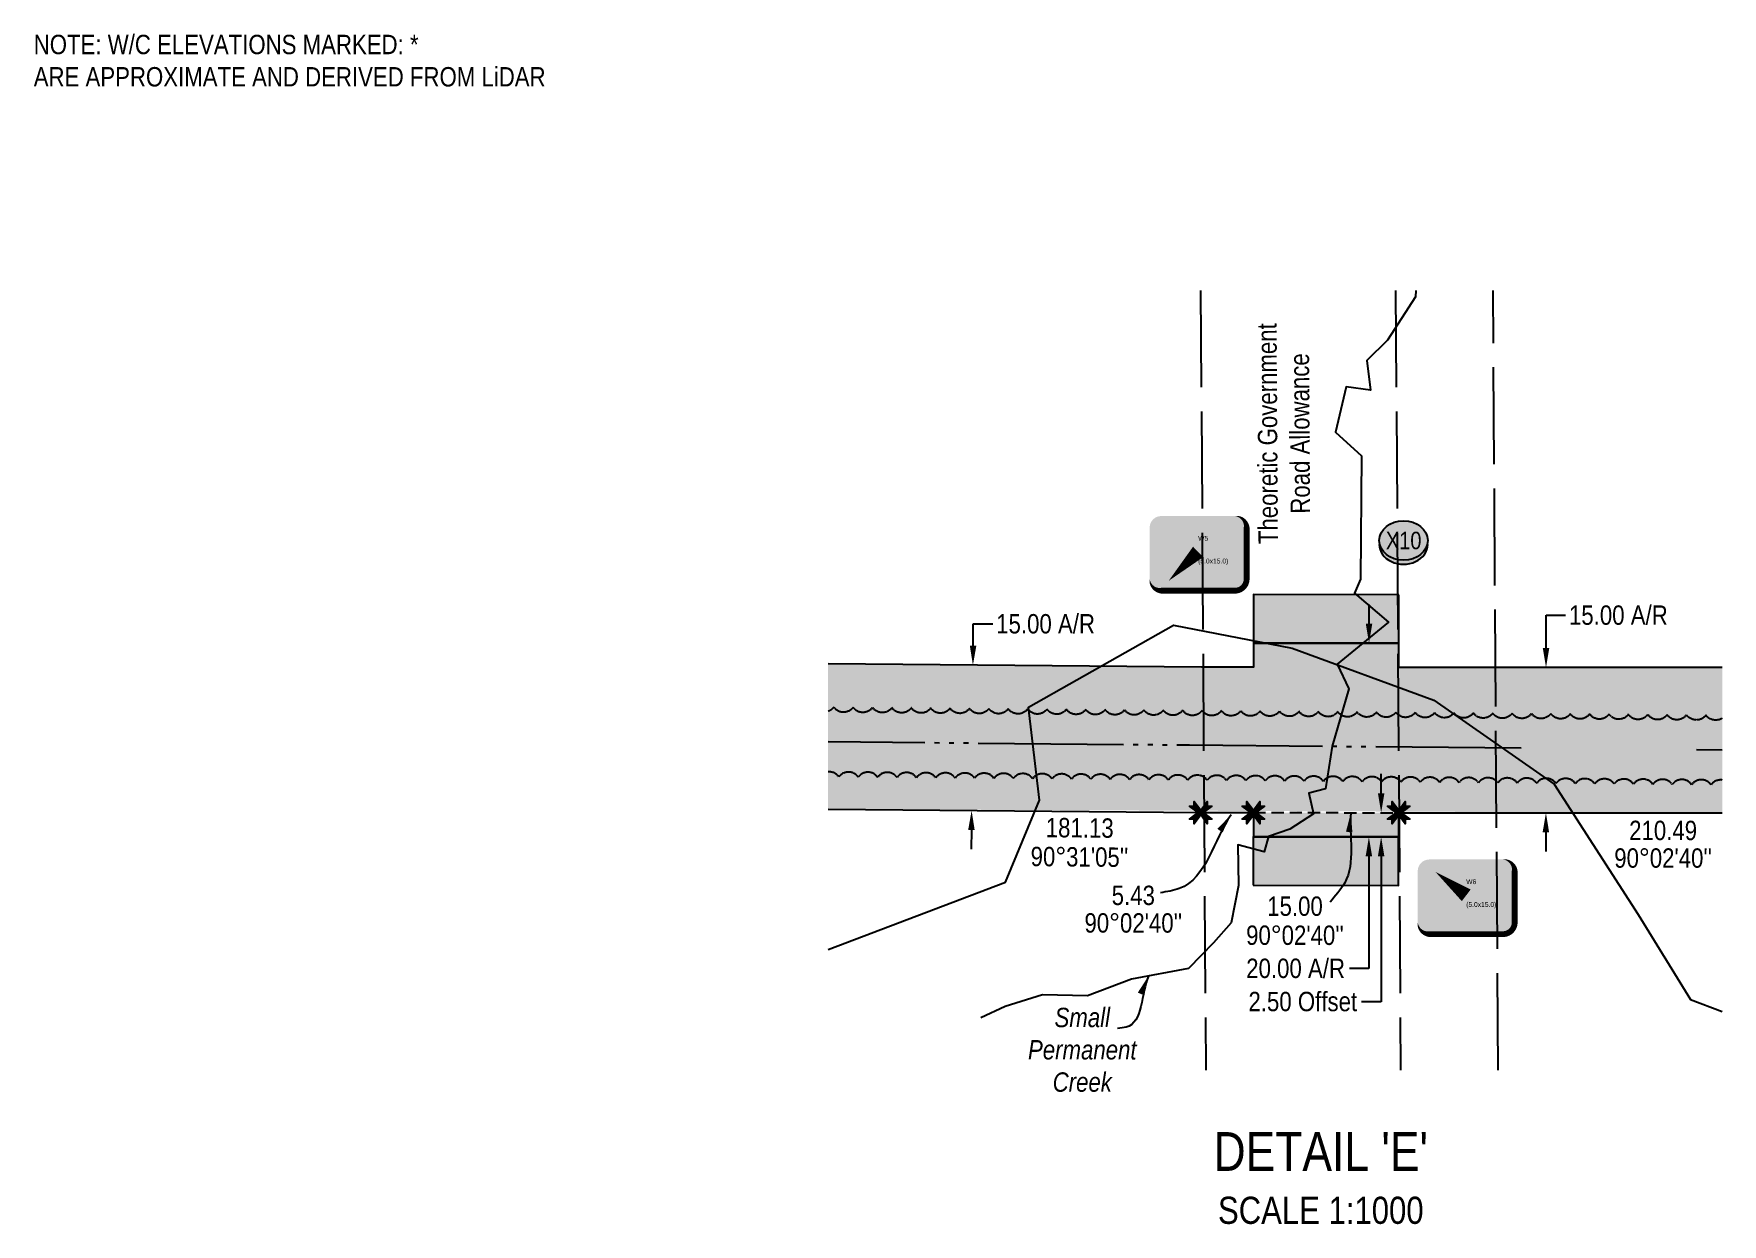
# Model space of a CAD drawing. Extents: x 522868 to 559106, y 6019929 to 6031707.
# Drawn here: x 536405 to 537276, y 6029988 to 6030602 of the extents above; entities that cross this region are included whole.
import ezdxf
from ezdxf.enums import TextEntityAlignment as Align

# ---------------------------------------------------------------- set-up
doc = ezdxf.new("R2018")
doc.units = 0
doc.header["$LTSCALE"] = 5
doc.header["$PDSIZE"] = 0.5
for name, pattern in [('0', [1, 1, 0]), ('foc-SEISMIC', [20.5, 15, -1, 0.5, -1, 0.5, -1, 0.5, -1]), ('foc-TRAV', [1.875, 1.25, -0.625]), ('foc-UNSURVEYED', [12.5, 10, -2.5])]:
    doc.linetypes.add(name, pattern=pattern)
doc.layers.get('Defpoints').update_dxf_attribs({"color": 9})
for name, color, linetype in [('AS-SEISMIC', 224, 'foc-SEISMIC'), ('DETAIL-T', 7, 'Continuous'), ('L-BD', 7, 'Continuous'), ('L-MON', 1, 'Continuous'), ('L-ROAD-T', 7, 'Continuous'), ('L-USEC', 7, 'foc-UNSURVEYED'), ('P-CROSSINGS', 250, 'Continuous'), ('P-PROPOSED', 10, 'Continuous'), ('P-PROPOSED-H', 21, 'Continuous'), ('P-TEMP-BLOCKS', 250, 'Continuous'), ('P-TEMP-H', 41, 'Continuous'), ('P-TEMP_WORKSPACE', 46, 'Continuous'), ('P-TRAV', 4, 'foc-TRAV'), ('P-TXT', 4, 'Continuous'), ('T-BUSH', 110, '0'), ('T-CREEK', 160, 'Continuous'), ('T-WATER-T', 170, 'Continuous'), ('WETLAND', 143, 'Continuous')]:
    doc.layers.add(name, color=color, linetype=linetype)
doc.styles.add('80CG', font='ARIALN.TTF', dxfattribs={"height": 10})
doc.styles.add('80L', font='ARIALN.TTF', dxfattribs={"height": 10})
doc.styles.add('Crossing', font='ARIALN.TTF', dxfattribs={"height": 10})
doc.styles.add('foc-LtypeFont', font='ARIALN.TTF', dxfattribs={"height": 7.35})
doc.styles.get("Standard").update_dxf_attribs({"font": 'ARIALN.TTF'})
doc.linetypes.add('foc-TOPO-flowdirection-NOLINE', pattern='A,0,[">",foc-LtypeFont,S=0.3,R=0,X=0,Y=-0.945],-20,[">",foc-LtypeFont,S=0.3,R=0,X=0,Y=-0.945],0', length=20)
doc.dimstyles.new('Compass 5 000', dxfattribs={"dimscale": 5, "dimtxt": 9, "dimasz": 2, "dimexe": 0.2, "dimexo": 0.0625, "dimgap": 0.5, "dimtad": 0, "dimtih": 1, "dimtoh": 1, "dimzin": 0, "dimdsep": 46, "dimtxsty": '80CG', "dimcen": 0.1, "dimse1": 1, "dimse2": 1, "dimclrd": 256, "dimclrt": 256, "dimaunit": 1, "dimadec": 4, "dimazin": 0, "dimtfac": 0.06, "dimtofl": 0, "dimtmove": 0, "dimatfit": 1, "dimfxl": 0.2, "dimtolj": 1, "dimtzin": 0, "dimlwd": -1, "dimarcsym": 0})

# ---------------------------------------------------------------- blocks, each defined once
blk = doc.blocks.new('xing2')
h = blk.add_hatch(color=50)
h.dxf.hatch_style = 1
edge = h.paths.add_edge_path()
edge.add_ellipse((0, 0), major_axis=(-12.5, 0), ratio=0.816297, start_angle=0, end_angle=360)
h = blk.add_hatch(color=250)
h.dxf.hatch_style = 1
edge = h.paths.add_edge_path()
edge.add_ellipse((0, -2.05), major_axis=(-12.5, 0), ratio=0.816297, start_angle=0, end_angle=180)
edge.add_line((12.5, -2.05), (12.5, 0))
edge.add_ellipse((0, 0), major_axis=(-12.5, 0), ratio=0.816297, start_angle=0, end_angle=180, ccw=False)
edge.add_line((-12.5, 0), (-12.5, -2.05))
at = {"color": 250}
blk.add_ellipse((0, 0), major_axis=(-12.5, 0), ratio=0.816297, dxfattribs=at)
blk.add_ellipse((0, -2.05), major_axis=(-12.5, 0), ratio=0.816297, start_param=0, end_param=3.141593, dxfattribs=at)
at = {"color": 250, "style": 'Crossing'}
blk.add_attdef('CROSSING', text='', height=9, dxfattribs=at).set_placement((0.09, 0.02), align=Align.MIDDLE_CENTER)
at = {"color": 250, "style": 'Crossing', "flags": 1}
for tag, p in [('OWNER', (0.09, -12.49)), ('DESCRIPTION', (0.09, -25.77)), ('LOCATION', (0.09, -39.3)), ('DWG_REF', (0.09, -52.84))]:
    blk.add_attdef(tag, text='', height=9, dxfattribs=at).set_placement(p, align=Align.MIDDLE_CENTER)
blk = doc.blocks.new('TEMP')
h = blk.add_hatch(color=255)
h.dxf.hatch_style = 1
h.paths.add_polyline_path([(0, 0.25), (-0.67, 1.15), (-0.67, 0.67), (-1.15, 0.67), (-0.25, 0), (-1.15, -0.67), (-0.67, -0.67), (-0.67, -1.15), (0, -0.25), (0.67, -1.15), (0.67, -0.67), (1.15, -0.67), (0.25, 0), (1.15, 0.67), (0.67, 0.67), (0.67, 1.15)])
h.paths.add_polyline_path([(0.57, 0.85), (0.57, 0.57), (0.85, 0.57), (0.08, 0), (0.85, -0.57), (0.57, -0.57), (0.57, -0.85), (0, -0.08), (-0.57, -0.85), (-0.57, -0.57), (-0.85, -0.57), (-0.08, 0), (-0.85, 0.57), (-0.57, 0.57), (-0.57, 0.85), (0, 0.08)], flags=16)
h = blk.add_hatch(color=1)
h.dxf.hatch_style = 1
h.paths.add_polyline_path([(0, 0.08), (-0.57, 0.85), (-0.57, 0.57), (-0.85, 0.57), (-0.08, 0), (-0.85, -0.57), (-0.57, -0.57), (-0.57, -0.85), (0, -0.08), (0.57, -0.85), (0.57, -0.57), (0.85, -0.57), (0.08, 0), (0.85, 0.57), (0.57, 0.57), (0.57, 0.85)])
at = {"color": 1}
for p, q in [((-0.08, 0), (0.08, 0)), ((0, 0.08), (0, -0.08))]:
    blk.add_line(p, q, dxfattribs=at)
at = {"color": 255, "flags": 128}
blk.add_lwpolyline([(-0.25, 0), (-1.15, 0.67), (-0.67, 0.67), (-0.67, 1.15), (0, 0.25), (0.67, 1.15), (0.67, 0.67), (1.15, 0.67), (0.25, 0), (1.15, -0.67), (0.67, -0.67), (0.67, -1.15), (0, -0.25), (-0.67, -1.15), (-0.67, -0.67), (-1.15, -0.67)], close=True, dxfattribs=at)
at = {"color": 1, "flags": 128}
blk.add_lwpolyline([(-0.08, 0), (-0.85, 0.57), (-0.57, 0.57), (-0.57, 0.85), (0, 0.08), (0.57, 0.85), (0.57, 0.57), (0.85, 0.57), (0.08, 0), (0.85, -0.57), (0.57, -0.57), (0.57, -0.85), (0, -0.08), (-0.57, -0.85), (-0.57, -0.57), (-0.85, -0.57)], close=True, dxfattribs=at)
blk = doc.blocks.new('*D83')
at = {"layer": 'Defpoints', "color": 0, "linetype": 'Continuous', "transparency": 16777216}
for p in [(536889.71, 6030276.12), (536895.97, 6030276.06), (536895.29, 6030201.1)]:
    blk.add_point(p, dxfattribs=at)
at = {"layer": 'P-TXT', "transparency": 16777216}
for p, q in [((536889.8, 6030286.12), (536889.9, 6030297.39)), ((536889.9, 6030297.39), (536899.9, 6030297.39)), ((536888.94, 6030191.16), (536888.85, 6030181.16))]:
    blk.add_line(p, q, dxfattribs=at)
at = {"layer": 'P-TXT', "linetype": 'Continuous', "transparency": 16777216}
for points in [[(536888.13, 6030286.13), (536891.47, 6030286.1), (536889.71, 6030276.12)], [(536887.28, 6030191.18), (536890.61, 6030191.15), (536889.03, 6030201.16)]]:
    blk.add_solid(points, dxfattribs=at)
at = {"layer": 'P-TXT', "linetype": 'Continuous', "transparency": 16777216, "insert": (536927.19, 6030297.39), "char_height": 10, "attachment_point": 5, "style": '80CG'}
blk.add_mtext('\\A1;15.00 A/R', dxfattribs=at)
blk = doc.blocks.new('*D84')
at = {"layer": 'Defpoints', "color": 0, "linetype": 'Continuous', "transparency": 16777216}
for p in [(537183.7, 6030274.92), (537185.24, 6030274.91), (537183.64, 6030199.96)]:
    blk.add_point(p, dxfattribs=at)
at = {"layer": 'P-TXT', "transparency": 16777216}
for p, q in [((537185.25, 6030284.91), (537185.27, 6030301.86)), ((537185.27, 6030301.86), (537195.27, 6030301.86)), ((537185.18, 6030189.95), (537185.17, 6030179.95))]:
    blk.add_line(p, q, dxfattribs=at)
at = {"layer": 'P-TXT', "linetype": 'Continuous', "transparency": 16777216}
for points in [[(537183.59, 6030284.92), (537186.92, 6030284.91), (537185.24, 6030274.91)], [(537183.51, 6030189.96), (537186.84, 6030189.95), (537185.19, 6030199.95)]]:
    blk.add_solid(points, dxfattribs=at)
at = {"layer": 'P-TXT', "linetype": 'Continuous', "transparency": 16777216, "insert": (537222.55, 6030301.86), "char_height": 10, "attachment_point": 5, "style": '80CG'}
blk.add_mtext('\\A1;15.00 A/R', dxfattribs=at)
blk = doc.blocks.new('*D85')
at = {"layer": 'Defpoints', "color": 0, "linetype": 'Continuous', "transparency": 16777216}
for p in [(537089.86, 6030287.48), (537093.98, 6030287.48), (537089.78, 6030187.54)]:
    blk.add_point(p, dxfattribs=at)
at = {"layer": 'P-TXT', "transparency": 16777216}
for p, q in [((537093.99, 6030297.48), (537093.99, 6030307.48)), ((537093.89, 6030177.53), (537093.85, 6030119.68)), ((537093.85, 6030119.68), (537083.85, 6030119.68))]:
    blk.add_line(p, q, dxfattribs=at)
at = {"layer": 'P-TXT', "linetype": 'Continuous', "transparency": 16777216}
for points in [[(537092.32, 6030297.48), (537095.65, 6030297.48), (537093.98, 6030287.48)], [(537092.23, 6030177.53), (537095.56, 6030177.53), (537093.9, 6030187.53)]]:
    blk.add_solid(points, dxfattribs=at)
at = {"layer": 'P-TXT', "linetype": 'Continuous', "transparency": 16777216, "insert": (537056.11, 6030119.68), "char_height": 10, "attachment_point": 5, "style": '80CG'}
blk.add_mtext('\\A1;20.00 A/R', dxfattribs=at)
blk = doc.blocks.new('*D86')
at = {"layer": 'Defpoints', "color": 0, "linetype": 'Continuous', "transparency": 16777216}
for p in [(537059.62, 6030200.05), (537100.23, 6030200.02), (537059.61, 6030187.56)]:
    blk.add_point(p, dxfattribs=at)
at = {"layer": 'P-TXT', "transparency": 16777216}
for p, q in [((537100.24, 6030210.02), (537100.25, 6030220.02)), ((537100.21, 6030177.53), (537100.15, 6030102.55)), ((537100.15, 6030102.55), (537090.15, 6030102.55))]:
    blk.add_line(p, q, dxfattribs=at)
at = {"layer": 'P-TXT', "linetype": 'Continuous', "transparency": 16777216}
for points in [[(537098.57, 6030210.02), (537101.9, 6030210.02), (537100.23, 6030200.02)], [(537098.55, 6030177.53), (537101.88, 6030177.53), (537100.22, 6030187.53)]]:
    blk.add_solid(points, dxfattribs=at)
at = {"layer": 'P-TXT', "linetype": 'Continuous', "transparency": 16777216, "insert": (537059.82, 6030102.55), "char_height": 10, "width": 280.4454, "attachment_point": 5, "style": '80CG'}
blk.add_mtext('\\A1;2.50 Offset', dxfattribs=at)
blk = doc.blocks.new('*U115')
h = blk.add_hatch(color=191)
edge = h.paths.add_edge_path()
edge.add_line((-19, -20), (19, -20))
edge.add_arc((19, -14), 6, 270, 360)
edge.add_line((25, -14), (25, 12.5))
edge.add_arc((19, 12.5), 6, 0, 90)
edge.add_line((19, 18.5), (-19, 18.5))
edge.add_arc((-19, 12.5), 6, 90, 180)
edge.add_line((-25, 12.5), (-25, -14))
edge.add_arc((-19, -14), 6, 180, 270)
at = {"color": 250, "flags": 128}
blk.add_lwpolyline([(-19, -20, 3, 3, 0), (19, -20, 3, 3, 0.414214), (25, -14, 3, 3, 0), (25, 12.5, 3, 0, 0.414214), (19, 18.5, 0, 0, 0), (-19, 18.5, 0, 0, 0.414214), (-25, 12.5, 0, 0, 0), (-25, -14, 0, 3, 0.414214)], format="xyseb", close=True, dxfattribs=at)
at = {"flags": 128}
blk.add_lwpolyline([(-15.23, -14.95, 0, 7.5, 0), (0, 0, 0, 0, 0)], format="xyseb", dxfattribs=at)
at = {"color": 250, "lineweight": 30, "flags": 104}
blk.add_attdef('TEMP_AREA_W1', text='', height=12, dxfattribs=at).set_placement((0, 8.26), align=Align.MIDDLE_CENTER)
blk.add_attdef('ENTER_TEXT', text='', height=9, dxfattribs=at).set_placement((0, -3.47), align=Align.TOP_CENTER)
blk = doc.blocks.new('*U116')
h = blk.add_hatch(color=191)
edge = h.paths.add_edge_path()
edge.add_line((-19, -20), (19, -20))
edge.add_arc((19, -14), 6, 270, 360)
edge.add_line((25, -14), (25, 12.5))
edge.add_arc((19, 12.5), 6, 0, 90)
edge.add_line((19, 18.5), (-19, 18.5))
edge.add_arc((-19, 12.5), 6, 90, 180)
edge.add_line((-25, 12.5), (-25, -14))
edge.add_arc((-19, -14), 6, 180, 270)
at = {"color": 250, "flags": 128}
blk.add_lwpolyline([(-19, -20, 3, 3, 0), (19, -20, 3, 3, 0.414214), (25, -14, 3, 3, 0), (25, 12.5, 3, 0, 0.414214), (19, 18.5, 0, 0, 0), (-19, 18.5, 0, 0, 0.414214), (-25, 12.5, 0, 0, 0), (-25, -14, 0, 3, 0.414214)], format="xyseb", close=True, dxfattribs=at)
at = {"flags": 128}
blk.add_lwpolyline([(-15.83, 12.07, 0, 7.5, 0), (0, 0, 0, 0, 0)], format="xyseb", dxfattribs=at)
at = {"color": 250, "lineweight": 30, "flags": 104}
blk.add_attdef('TEMP_AREA_W1', text='', height=12, dxfattribs=at).set_placement((0, 8.26), align=Align.MIDDLE_CENTER)
blk.add_attdef('ENTER_TEXT', text='', height=9, dxfattribs=at).set_placement((0, -3.47), align=Align.TOP_CENTER)

msp = doc.modelspace()

# ---------------------------------------------------------------- hatches: boundary and pattern name
at = {"layer": 'P-PROPOSED-H', "linetype": 'Continuous'}
h = msp.add_hatch(color=256, dxfattribs=at)
h.dxf.hatch_style = 1
h.paths.add_polyline_path([(537276.113, 6030274.843), (537109.361, 6030274.974), (537109.371, 6030287.467), (537034.411, 6030287.526), (537034.401, 6030275.032), (537007.563, 6030275.053), (536814.992, 6030276.794), (536814.992, 6030201.83), (537007.195, 6030200.093), (537034.342, 6030200.072), (537034.332, 6030187.578), (537109.293, 6030187.52), (537109.303, 6030200.013), (537276.113, 6030199.883)])
edge = h.paths.add_edge_path(flags=17)
edge.add_line((536814.992, 6030201.83), (537007.195, 6030200.093))
edge.add_line((537007.195, 6030200.093), (537276.113, 6030199.883))
at = {"layer": 'P-TEMP-H', "linetype": 'Continuous'}
h = msp.add_hatch(color=256, dxfattribs=at)
h.dxf.hatch_style = 1
h.paths.add_polyline_path([(537109.404, 6030312.415), (537034.443, 6030312.513), (537034.411, 6030287.526), (537109.371, 6030287.467)])
h = msp.add_hatch(color=256, dxfattribs=at)
h.dxf.hatch_style = 1
h.paths.add_polyline_path([(537034.247, 6030162.648), (537109.208, 6030162.55), (537109.24, 6030187.537), (537034.28, 6030187.635)])

# ---------------------------------------------------------------- linework, layer by layer
at = {"layer": 'AS-SEISMIC', "flags": 128}
for points in [[(537172.397, 6030233.254), (537001.401, 6030234.799), (536814.992, 6030236.485)], [(537276.113, 6030232.316), (537262.852, 6030232.436)]]:
    msp.add_lwpolyline(points, dxfattribs=at)
at = {"layer": 'L-USEC'}
for p, q in [((537007.142, 6030469.422), (537009.756, 6030067.284)), ((537107.676, 6030469.422), (537110.29, 6030067.284)), ((537160.556, 6030067.284), (537157.941, 6030469.422))]:
    msp.add_line(p, q, dxfattribs=at)
at = {"layer": 'P-PROPOSED', "flags": 128}
for points in [[(537276.113, 6030274.843), (537109.361, 6030274.974), (537109.371, 6030287.467), (537034.411, 6030287.526), (537034.401, 6030275.032), (537007.563, 6030275.053), (536814.992, 6030276.794)], [(536814.992, 6030201.83), (537007.195, 6030200.093), (537034.342, 6030200.072), (537034.332, 6030187.578), (537109.293, 6030187.52), (537109.303, 6030200.013), (537276.113, 6030199.883)]]:
    msp.add_lwpolyline(points, dxfattribs=at)
at = {"layer": 'P-TEMP_WORKSPACE', "flags": 128}
for points in [[(537109.404, 6030312.415), (537034.443, 6030312.513), (537034.411, 6030287.526), (537109.371, 6030287.467)], [(537034.247, 6030162.648), (537109.208, 6030162.55), (537109.24, 6030187.537), (537034.28, 6030187.635)]]:
    msp.add_lwpolyline(points, close=True, dxfattribs=at)
at = {"layer": 'P-TRAV', "flags": 128}
msp.add_lwpolyline([(537034.342, 6030200.072), (537109.303, 6030200.013)], dxfattribs=at)
at = {"layer": 'T-BUSH', "flags": 128}
for points in [[(537276.113, 6030248.757, -0.4097861), (537267.707, 6030250.384, -0.5205671), (537257.713, 6030250.474, -0.5205671), (537247.718, 6030250.564, -0.5205671), (537237.724, 6030250.655, -0.5205671), (537227.73, 6030250.745, -0.5205671), (537217.735, 6030250.835, -0.5205671), (537207.741, 6030250.926, -0.5205671), (537197.747, 6030251.016, -0.5205671), (537187.753, 6030251.106, -0.5205671), (537177.758, 6030251.196, -0.5205671), (537167.764, 6030251.287, -0.5205671), (537157.77, 6030251.377, -0.5205671), (537147.775, 6030251.467, -0.5205671), (537137.781, 6030251.558, -0.5205671), (537127.787, 6030251.648, -0.5205671), (537117.792, 6030251.738, -0.5205671), (537107.798, 6030251.829, -0.5205671), (537097.804, 6030251.919, -0.5205671), (537087.809, 6030252.009, -0.5205671), (537077.815, 6030252.1, -0.5205671), (537067.821, 6030252.19, -0.5205671), (537057.826, 6030252.28, -0.5205671), (537047.832, 6030252.371, -0.5205671), (537037.838, 6030252.461, -0.5205671), (537027.843, 6030252.551, -0.5205671), (537017.849, 6030252.642, -0.5205671), (537007.855, 6030252.732, -0.5205671), (536997.86, 6030252.822, -0.5205671), (536987.866, 6030252.913, -0.5205671), (536977.872, 6030253.003, -0.5205671), (536967.877, 6030253.094, -0.5205671), (536957.883, 6030253.184, -0.5205671), (536947.889, 6030253.274, -0.5205671), (536937.894, 6030253.365, -0.5205671), (536927.9, 6030253.455, -0.5205671), (536917.906, 6030253.546, -0.5205671), (536907.912, 6030253.636, -0.5205671), (536897.917, 6030253.726, -0.5205671), (536887.923, 6030253.817, -0.5205671), (536877.929, 6030253.907, -0.5205671), (536867.934, 6030253.998, -0.5205671), (536857.94, 6030254.088, -0.5205671), (536847.946, 6030254.178, -0.5205671), (536837.951, 6030254.269, -0.5205671), (536827.957, 6030254.359, -0.5205671), (536817.963, 6030254.45, -0.1556902), (536814.992, 6030252.228)], [(537276.113, 6030216.88, 0.2776611), (537270.342, 6030214.377, 0.5205671), (537260.348, 6030214.468, 0.5205671), (537250.353, 6030214.558, 0.5205671), (537240.359, 6030214.648, 0.5205671), (537230.365, 6030214.739, 0.5205671), (537220.37, 6030214.829, 0.5205671), (537210.376, 6030214.919, 0.5205671), (537200.382, 6030215.01, 0.5205671), (537190.387, 6030215.1, 0.5205671), (537180.393, 6030215.19, 0.5205671), (537170.399, 6030215.281, 0.5205671), (537160.404, 6030215.371, 0.5205671), (537150.41, 6030215.461, 0.5205671), (537140.416, 6030215.551, 0.5205671), (537130.421, 6030215.642, 0.5205671), (537120.427, 6030215.732, 0.5205671), (537110.433, 6030215.822, 0.5205671), (537100.439, 6030215.913, 0.5205671), (537090.444, 6030216.003, 0.5205671), (537080.45, 6030216.093, 0.5205671), (537070.456, 6030216.184, 0.5205671), (537060.461, 6030216.274, 0.5205671), (537050.467, 6030216.364, 0.5205671), (537040.473, 6030216.455, 0.5205671), (537030.478, 6030216.545, 0.5205671), (537020.484, 6030216.635, 0.5205671), (537010.49, 6030216.726, 0.5205671), (537000.495, 6030216.816, 0.5205671), (536990.501, 6030216.906, 0.5205671), (536980.507, 6030216.997, 0.5205671), (536970.512, 6030217.087, 0.5205671), (536960.518, 6030217.178, 0.5205671), (536950.524, 6030217.268, 0.5205671), (536940.529, 6030217.358, 0.5205671), (536930.535, 6030217.449, 0.5205671), (536920.541, 6030217.539, 0.5205671), (536910.546, 6030217.63, 0.5205671), (536900.552, 6030217.72, 0.5205671), (536890.558, 6030217.81, 0.5205671), (536880.563, 6030217.901, 0.5205671), (536870.569, 6030217.991, 0.5205671), (536860.575, 6030218.082, 0.5205671), (536850.58, 6030218.172, 0.5205671), (536840.586, 6030218.262, 0.5205671), (536830.592, 6030218.353, 0.5205671), (536820.597, 6030218.443, 0.2723708), (536814.992, 6030221.063)]]:
    msp.add_lwpolyline(points, format="xyb", dxfattribs=at)
at = {"layer": 'T-CREEK', "linetype": 'foc-TOPO-flowdirection-NOLINE', "flags": 128}
msp.add_lwpolyline([(537118.192, 6030469.422), (537118.021, 6030466.127), (537103.521, 6030443.782), (537092.851, 6030433.257), (537094.661, 6030417.877), (537082.226, 6030419.727), (537076.771, 6030396.312), (537090.126, 6030384.002), (537089.556, 6030320.402), (537086.501, 6030313.167), (537103.996, 6030298.287), (537077.521, 6030276.597), (537083.626, 6030263.837), (537074.951, 6030234.252), (537071.461, 6030212.247), (537062.981, 6030210.112), (537065.416, 6030199.372), (537053.181, 6030191.492), (537042.176, 6030187.727), (537039.986, 6030179.852), (537026.256, 6030183.437), (537026.601, 6030162.512), (537022.866, 6030143.212), (537013.856, 6030132.917), (537000.906, 6030119.607), (536971.451, 6030114.107), (536948.761, 6030105.542), (536925.566, 6030106.142), (536906.356, 6030100.077), (536893.851, 6030094.247)], dxfattribs=at)
at = {"layer": 'T-CREEK', "flags": 128}
msp.add_lwpolyline([(537118.192, 6030469.422), (537118.021, 6030466.127), (537103.521, 6030443.782), (537092.851, 6030433.257), (537094.661, 6030417.877), (537082.226, 6030419.727), (537076.771, 6030396.312), (537090.126, 6030384.002), (537089.556, 6030320.402), (537086.501, 6030313.167), (537103.996, 6030298.287), (537077.521, 6030276.597), (537083.626, 6030263.837), (537074.951, 6030234.252), (537071.461, 6030212.247), (537062.981, 6030210.112), (537065.416, 6030199.372), (537053.181, 6030191.492), (537042.176, 6030187.727), (537039.986, 6030179.852), (537026.256, 6030183.437), (537026.601, 6030162.512), (537022.866, 6030143.212), (537013.856, 6030132.917), (537000.906, 6030119.607), (536971.451, 6030114.107), (536948.761, 6030105.542), (536925.566, 6030106.142), (536906.356, 6030100.077), (536893.851, 6030094.247)], dxfattribs=at)
at = {"layer": 'WETLAND', "linetype": 'Continuous'}
msp.add_lwpolyline([(536814.992, 6030129.413), (536906.548, 6030164.115), (536924.003, 6030206.527), (536918.401, 6030254.38), (536993.096, 6030296.702), (537054.317, 6030284.816), (537127.453, 6030258.146), (537189.523, 6030214.77), (537232.733, 6030147.562), (537259.707, 6030103.596), (537276.113, 6030097.531)], dxfattribs=at)

# ---------------------------------------------------------------- block references
at = {"layer": 'L-MON', "color": 2, "xscale": 4.997365249999982, "yscale": 4.997365249999982, "zscale": 4.997365249999982}
msp.add_blockref('TEMP', (537007.195, 6030200.093), dxfattribs=at)
at = {"layer": 'L-MON', "linetype": 'Continuous', "xscale": 4.997365249999982, "yscale": 4.997365249999982, "zscale": 4.997365249999982}
for p in [(537034.342, 6030200.072), (537109.303, 6030200.013)]:
    msp.add_blockref('TEMP', p, dxfattribs=at)
at = {"layer": 'P-CROSSINGS', "linetype": 'Continuous', "xscale": 0.99947305, "yscale": 0.99947305, "zscale": 0.99947305}
msp.add_blockref('xing2', (537111.748, 6030340.405), dxfattribs=at).add_auto_attribs({'CROSSING': 'X10'})
at = {"layer": 'P-TEMP-BLOCKS'}
ref = msp.add_blockref('*U116', (537144.088, 6030157.397), dxfattribs=at)
lines = msp.add_mtext('W6', dxfattribs={"layer": '0', "color": 250, "insert": (537144.088, 6030165.661), "char_height": 2.5, "attachment_point": 1})
ref.add_attrib('TEMP_AREA_W1', '', (537144.088, 6030165.661), dxfattribs={"flags": 104}).embed_mtext(lines)
lines = msp.add_mtext('(5.0x15.0)', dxfattribs={"layer": '0', "color": 250, "insert": (537144.091, 6030153.927), "char_height": 2.5, "attachment_point": 1})
ref.add_attrib('ENTER_TEXT', '', (537144.091, 6030153.927), dxfattribs={"flags": 104}).embed_mtext(lines)

# ---------------------------------------------------------------- texts
at = {"layer": 'DETAIL-T', "color": 3, "insert": (537069.106, 6030011.513), "char_height": 19.98946, "width": 229.51738, "attachment_point": 5, "style": '80CG'}
msp.add_mtext("\\pxqc;DETAIL 'E'\\P{\\H0.7x;SCALE 1:1000}", dxfattribs=at)
at = {"layer": 'L-BD', "color": 5, "style": '80L'}
for s, p in [('181.13', (536944.794, 6030192.23)), ("90°31'05''", (536944.659, 6030177.239))]:
    msp.add_text(s, height=9.9947, rotation=359.4821, dxfattribs=at).set_placement(p, align=Align.MIDDLE)
at = {"layer": 'L-BD', "linetype": 'Continuous', "style": '80L'}
for s, p in [('210.49', (537245.629, 6030190.876)), ("90°02'40''", (537245.618, 6030176.634)), ('5.43', (536972.426, 6030157.405)), ('15.00', (537055.795, 6030151.812)), ("90°02'40''", (536972.415, 6030143.163)), ("90°02'40''", (537055.783, 6030136.82))]:
    msp.add_text(s, height=9.9947, rotation=359.9552, dxfattribs=at).set_placement(p, align=Align.MIDDLE)
at = {"layer": 'L-BD', "linetype": 'Continuous', "insert": (536405.395, 6030601.245), "char_height": 9.99473, "attachment_point": 1, "style": '80L'}
msp.add_mtext_dynamic_manual_height_columns('\\pxql;NOTE: W/C ELEVATIONS MARKED: * \\PARE APPROXIMATE AND DERIVED FROM LiDAR', width=273.55698, gutter_width=49.974, heights=[0], dxfattribs=at)
at = {"layer": 'T-WATER-T', "insert": (536917.828, 6030099.403), "char_height": 9.99473, "attachment_point": 1, "style": '80L'}
msp.add_mtext_dynamic_manual_height_columns('\\pxqc;{\\fArial Narrow|b0|i1|c0|p34;Small Permanent Creek}', width=56.5504, gutter_width=49.974, heights=[0], dxfattribs=at)

# ---------------------------------------------------------------- dimensions: what is measured, and where the dimension line sits
at = {"layer": 'P-TXT', "linetype": 'Continuous'}
for base, p1, p2, angle, text, picture, middle in [((537185.244, 6030274.914), (537183.638, 6030199.955), (537183.696, 6030274.916), 89.955188, '15.00 A/R', '*D84', (537222.547, 6030301.856)), ((536889.711, 6030276.119), (536895.293, 6030201.105), (536895.97, 6030276.062), 89.482128, '15.00 A/R', '*D83', (536927.185, 6030297.388)), ((537093.978, 6030287.479), (537089.779, 6030187.535), (537089.857, 6030287.482), 89.955188, '20.00 A/R', '*D85', (537056.112, 6030119.679)), ((537100.23, 6030200.02), (537059.606, 6030187.559), (537059.616, 6030200.052), 89.955188, '2.50 Offset', '*D86', (537059.82, 6030102.551))]:
    dim = msp.add_linear_dim(base=base, p1=p1, p2=p2, angle=angle, text=text, dimstyle='Compass 5 000', dxfattribs=at)
    dim.commit()
    dim.dimension.update_dxf_attribs({"geometry": picture, "text_midpoint": middle, "dimtype": 161})

# ---------------------------------------------------------------- leaders
at = {"layer": 'L-BD', "linetype": 'Continuous', "path_type": 1}
for points in [[(537022.849, 6030198.955), (536996.145, 6030160.892), (536986.487, 6030158.619)], [(537084.619, 6030200.033), (537081.439, 6030163.856), (537073.954, 6030153.805)]]:
    msp.add_leader(points, dimstyle='Compass 5 000', override={"dimgap": 0.5, "dimtad": 0}, dxfattribs=at)
at = {"layer": 'T-WATER-T', "path_type": 1}
msp.add_leader([(536980.239, 6030115.748), (536968.764, 6030089.387), (536964.349, 6030088.785)], dimstyle='Compass 5 000', override={"dimgap": 0.5, "dimtad": 0}, dxfattribs=at)

# ---------------------------------------------------------------- next in the draw order: texts
at = {"layer": 'L-ROAD-T', "linetype": 'Continuous', "insert": (537036.644, 6030395.472), "char_height": 9.99473, "width": 113.95534, "attachment_point": 2, "rotation": 90.34586, "style": '80L', "bg_fill": 3, "box_fill_scale": 1.15, "bg_fill_color": 256, "bg_fill_true_color": 256, "bg_fill_transparency": 0}
msp.add_mtext('Theoretic Government \\PRoad Allowance', dxfattribs=at)

# ---------------------------------------------------------------- next in the draw order: block references
at = {"layer": 'P-TEMP-BLOCKS'}
ref = msp.add_blockref('*U115', (537005.859, 6030334.531), dxfattribs=at)
lines = msp.add_mtext('W5', dxfattribs={"layer": '0', "color": 250, "insert": (537005.859, 6030342.796), "char_height": 2.5, "attachment_point": 1})
ref.add_attrib('TEMP_AREA_W1', '', (537005.859, 6030342.796), dxfattribs={"flags": 104}).embed_mtext(lines)
lines = msp.add_mtext('(5.0x15.0)', dxfattribs={"layer": '0', "color": 250, "insert": (537005.862, 6030331.061), "char_height": 2.5, "attachment_point": 1})
ref.add_attrib('ENTER_TEXT', '', (537005.862, 6030331.061), dxfattribs={"flags": 104}).embed_mtext(lines)

doc.saveas('drawing.dxf')
